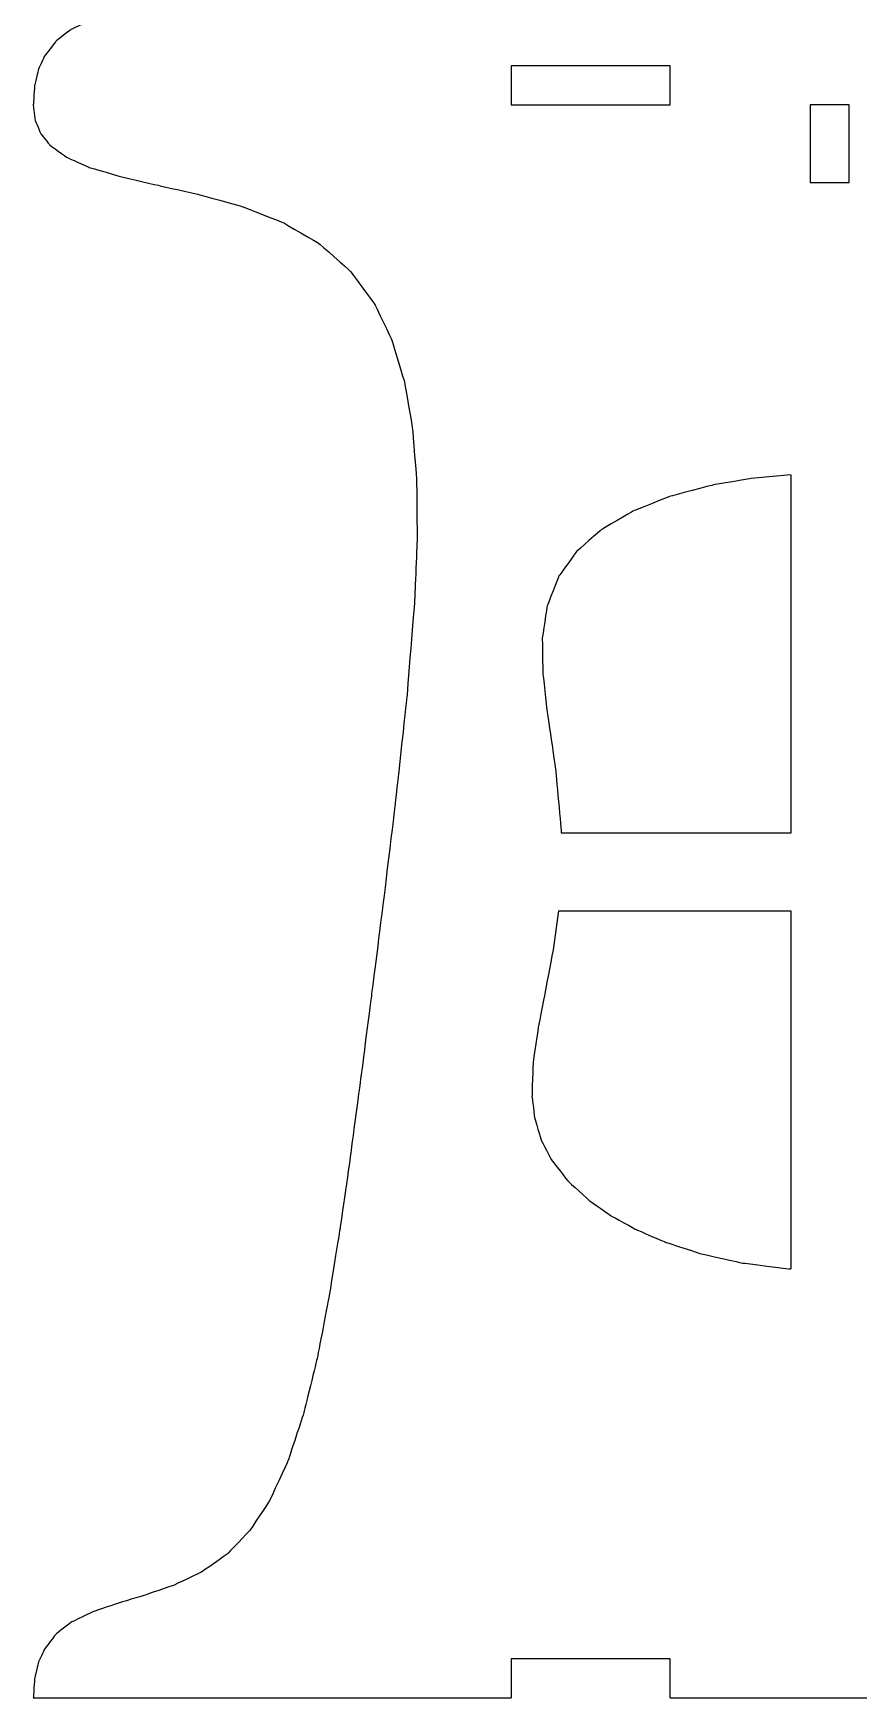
# Model space of a CAD drawing. Header units: centimetres. Extents: x -36 to 30.2, y -21 to 21.
# Drawn here: x -14.72 to -4.09, y -20.34 to 1.08 of the extents above; entities that cross this region are included whole.
import ezdxf

# ---------------------------------------------------------------- set-up
doc = ezdxf.new("R2010")
doc.units = ezdxf.units.CM
doc.header["$MEASUREMENT"] = 0
doc.layers.add('Capa 1', color=7, linetype='Continuous')

msp = doc.modelspace()

# ---------------------------------------------------------------- linework, layer by layer
at = {"layer": 'Capa 1', "color": 1, "lineweight": 25}
for points, knots in [([(-14.71876, 20.66451), (-14.71876, 20.66451), (-14.69329, 20.45983), (-14.69329, 20.45983), (-14.69329, 20.45983), (-14.69329, 20.45983), (-14.62154, 20.29028), (-14.62154, 20.29028), (-14.62154, 20.29028), (-14.62154, 20.29028), (-14.51034, 20.15037), (-14.51034, 20.15037), (-14.51034, 20.15037), (-14.51034, 20.15037), (-14.28294, 19.98495), (-14.28294, 19.98495), (-14.28294, 19.98495), (-14.28294, 19.98495), (-13.99934, 19.8594), (-13.99934, 19.8594), (-13.99934, 19.8594), (-13.99934, 19.8594), (-13.56211, 19.73109), (-13.56211, 19.73109), (-13.56211, 19.73109), (-13.56211, 19.73109), (-13.08713, 19.62318), (-13.08713, 19.62318), (-13.08713, 19.62318), (-13.08713, 19.62318), (-12.60118, 19.51389), (-12.60118, 19.51389), (-12.60118, 19.51389), (-12.60118, 19.51389), (-12.03314, 19.3569), (-12.03314, 19.3569), (-12.03314, 19.3569), (-12.03314, 19.3569), (-11.50697, 19.1507), (-11.50697, 19.1507), (-11.50697, 19.1507), (-11.50697, 19.1507), (-11.04116, 18.87949), (-11.04116, 18.87949), (-11.04116, 18.87949), (-11.04116, 18.87949), (-10.64697, 18.53324), (-10.64697, 18.53324), (-10.64697, 18.53324), (-10.64697, 18.53324), (-10.3294, 18.10666), (-10.3294, 18.10666), (-10.3294, 18.10666), (-10.3294, 18.10666), (-10.10238, 17.63471), (-10.10238, 17.63471), (-10.10238, 17.63471), (-10.10238, 17.63471), (-9.93947, 17.09285), (-9.93947, 17.09285), (-9.93947, 17.09285), (-9.93947, 17.09285), (-9.83558, 16.48441), (-9.83558, 16.48441), (-9.83558, 16.48441), (-9.83558, 16.48441), (-9.78421, 15.81427), (-9.78421, 15.81427), (-9.78421, 15.81427), (-9.78421, 15.81427), (-9.77783, 15.08868), (-9.77783, 15.08868), (-9.77783, 15.08868), (-9.77783, 15.08868), (-9.80849, 14.31476), (-9.80849, 14.31476), (-9.80849, 14.31476), (-9.80849, 14.31476), (-9.91273, 13.02034), (-9.91273, 13.02034), (-9.91273, 13.02034), (-9.91273, 13.02034), (-10.06104, 11.66), (-10.06104, 11.66), (-10.06104, 11.66), (-10.06104, 11.66), (-10.2308, 10.26942), (-10.2308, 10.26942), (-10.2308, 10.26942), (-10.2308, 10.26942), (-10.36513, 9.20981), (-10.36513, 9.20981), (-10.36513, 9.20981), (-10.36513, 9.20981), (-10.49947, 8.17025), (-10.49947, 8.17025), (-10.49947, 8.17025), (-10.49947, 8.17025), (-10.63328, 7.16667), (-10.63328, 7.16667), (-10.63328, 7.16667), (-10.63328, 7.16667), (-10.76892, 6.21438), (-10.76892, 6.21438), (-10.76892, 6.21438), (-10.76892, 6.21438), (-10.91123, 5.32774), (-10.91123, 5.32774), (-10.91123, 5.32774), (-10.91123, 5.32774), (-11.06409, 4.53339), (-11.06409, 4.53339), (-11.06409, 4.53339), (-11.06409, 4.53339), (-11.23762, 3.82526), (-11.23762, 3.82526), (-11.23762, 3.82526), (-11.23762, 3.82526), (-11.44005, 3.21129), (-11.44005, 3.21129), (-11.44005, 3.21129), (-11.44005, 3.21129), (-11.67891, 2.6963), (-11.67891, 2.6963), (-11.67891, 2.6963), (-11.67891, 2.6963), (-11.93274, 2.3147), (-11.93274, 2.3147), (-11.93274, 2.3147), (-11.93274, 2.3147), (-12.22396, 2.01234), (-12.22396, 2.01234), (-12.22396, 2.01234), (-12.22396, 2.01234), (-12.55204, 1.78183), (-12.55204, 1.78183), (-12.55204, 1.78183), (-12.55204, 1.78183), (-12.91254, 1.61052), (-12.91254, 1.61052), (-12.91254, 1.61052), (-12.91254, 1.61052), (-13.29594, 1.47943), (-13.29594, 1.47943), (-13.29594, 1.47943), (-13.29594, 1.47943), (-13.62184, 1.38217), (-13.62184, 1.38217), (-13.62184, 1.38217), (-13.62184, 1.38217), (-13.93997, 1.27489), (-13.93997, 1.27489), (-13.93997, 1.27489), (-13.93997, 1.27489), (-14.23327, 1.13283), (-14.23327, 1.13283), (-14.23327, 1.13283), (-14.23327, 1.13283), (-14.42398, 0.98558), (-14.42398, 0.98558), (-14.42398, 0.98558), (-14.42398, 0.98558), (-14.57744, 0.78693), (-14.57744, 0.78693), (-14.57744, 0.78693), (-14.57744, 0.78693), (-14.65272, 0.61756), (-14.65272, 0.61756), (-14.65272, 0.61756), (-14.65272, 0.61756), (-14.70141, 0.41214), (-14.70141, 0.41214), (-14.70141, 0.41214), (-14.70141, 0.41214), (-14.71876, 0.16452), (-14.71876, 0.16452)], [0, 0, 0, 0, 0.02222222, 0.02222222, 0.02222222, 0.02222223, 0.04444444, 0.04444444, 0.04444444, 0.04444445, 0.06666667, 0.06666667, 0.06666667, 0.06666668, 0.08888889, 0.08888889, 0.08888889, 0.0888889, 0.11111111, 0.11111111, 0.11111111, 0.11111112, 0.13333333, 0.13333333, 0.13333333, 0.13333334, 0.15555556, 0.15555556, 0.15555556, 0.15555557, 0.17777778, 0.17777778, 0.17777778, 0.17777779, 0.2, 0.2, 0.2, 0.20000001, 0.22222222, 0.22222222, 0.22222222, 0.22222223, 0.24444444, 0.24444444, 0.24444444, 0.24444445, 0.26666667, 0.26666667, 0.26666667, 0.26666668, 0.28888889, 0.28888889, 0.28888889, 0.2888889, 0.31111111, 0.31111111, 0.31111111, 0.31111112, 0.33333333, 0.33333333, 0.33333333, 0.33333334, 0.35555556, 0.35555556, 0.35555556, 0.35555557, 0.37777778, 0.37777778, 0.37777778, 0.37777779, 0.4, 0.4, 0.4, 0.40000001, 0.42222222, 0.42222222, 0.42222222, 0.42222223, 0.44444444, 0.44444444, 0.44444444, 0.44444445, 0.46666667, 0.46666667, 0.46666667, 0.46666668, 0.48888889, 0.48888889, 0.48888889, 0.4888889, 0.51111111, 0.51111111, 0.51111111, 0.51111112, 0.53333333, 0.53333333, 0.53333333, 0.53333334, 0.55555556, 0.55555556, 0.55555556, 0.55555557, 0.57777778, 0.57777778, 0.57777778, 0.57777779, 0.6, 0.6, 0.6, 0.60000001, 0.62222222, 0.62222222, 0.62222222, 0.62222223, 0.64444444, 0.64444444, 0.64444444, 0.64444445, 0.66666667, 0.66666667, 0.66666667, 0.66666668, 0.68888889, 0.68888889, 0.68888889, 0.6888889, 0.71111111, 0.71111111, 0.71111111, 0.71111112, 0.73333333, 0.73333333, 0.73333333, 0.73333334, 0.75555556, 0.75555556, 0.75555556, 0.75555557, 0.77777778, 0.77777778, 0.77777778, 0.77777779, 0.8, 0.8, 0.8, 0.80000001, 0.82222222, 0.82222222, 0.82222222, 0.82222223, 0.84444444, 0.84444444, 0.84444444, 0.84444445, 0.86666667, 0.86666667, 0.86666667, 0.86666668, 0.88888889, 0.88888889, 0.88888889, 0.8888889, 0.91111111, 0.91111111, 0.91111111, 0.91111112, 0.93333333, 0.93333333, 0.93333333, 0.93333334, 0.95555556, 0.95555556, 0.95555556, 0.95555557, 1, 1, 1, 1]), ([(-14.71876, 0.16452), (-14.71876, 0.16452), (-14.69329, -0.04016), (-14.69329, -0.04016), (-14.69329, -0.04016), (-14.69329, -0.04016), (-14.62154, -0.20971), (-14.62154, -0.20971), (-14.62154, -0.20971), (-14.62154, -0.20971), (-14.51034, -0.34965), (-14.51034, -0.34965), (-14.51034, -0.34965), (-14.51034, -0.34965), (-14.28294, -0.51503), (-14.28294, -0.51503), (-14.28294, -0.51503), (-14.28294, -0.51503), (-13.99934, -0.64059), (-13.99934, -0.64059), (-13.99934, -0.64059), (-13.99934, -0.64059), (-13.56211, -0.76889), (-13.56211, -0.76889), (-13.56211, -0.76889), (-13.56211, -0.76889), (-13.08713, -0.87684), (-13.08713, -0.87684), (-13.08713, -0.87684), (-13.08713, -0.87684), (-12.60118, -0.9861), (-12.60118, -0.9861), (-12.60118, -0.9861), (-12.60118, -0.9861), (-12.03314, -1.14308), (-12.03314, -1.14308), (-12.03314, -1.14308), (-12.03314, -1.14308), (-11.50697, -1.34932), (-11.50697, -1.34932), (-11.50697, -1.34932), (-11.50697, -1.34932), (-11.04116, -1.6205), (-11.04116, -1.6205), (-11.04116, -1.6205), (-11.04116, -1.6205), (-10.64697, -1.96675), (-10.64697, -1.96675), (-10.64697, -1.96675), (-10.64697, -1.96675), (-10.3294, -2.39333), (-10.3294, -2.39333), (-10.3294, -2.39333), (-10.3294, -2.39333), (-10.10238, -2.86531), (-10.10238, -2.86531), (-10.10238, -2.86531), (-10.10238, -2.86531), (-9.93947, -3.40718), (-9.93947, -3.40718), (-9.93947, -3.40718), (-9.93947, -3.40718), (-9.83558, -4.01561), (-9.83558, -4.01561), (-9.83558, -4.01561), (-9.83558, -4.01561), (-9.78421, -4.68571), (-9.78421, -4.68571), (-9.78421, -4.68571), (-9.78421, -4.68571), (-9.77783, -5.41134), (-9.77783, -5.41134), (-9.77783, -5.41134), (-9.77783, -5.41134), (-9.80849, -6.18523), (-9.80849, -6.18523), (-9.80849, -6.18523), (-9.80849, -6.18523), (-9.91273, -7.47968), (-9.91273, -7.47968), (-9.91273, -7.47968), (-9.91273, -7.47968), (-10.06104, -8.83999), (-10.06104, -8.83999), (-10.06104, -8.83999), (-10.06104, -8.83999), (-10.2308, -10.2306), (-10.2308, -10.2306), (-10.2308, -10.2306), (-10.2308, -10.2306), (-10.36513, -11.29017), (-10.36513, -11.29017), (-10.36513, -11.29017), (-10.36513, -11.29017), (-10.49947, -12.32974), (-10.49947, -12.32974), (-10.49947, -12.32974), (-10.49947, -12.32974), (-10.63328, -13.33336), (-10.63328, -13.33336), (-10.63328, -13.33336), (-10.63328, -13.33336), (-10.76892, -14.28564), (-10.76892, -14.28564), (-10.76892, -14.28564), (-10.76892, -14.28564), (-10.91123, -15.17225), (-10.91123, -15.17225), (-10.91123, -15.17225), (-10.91123, -15.17225), (-11.06409, -15.9666), (-11.06409, -15.9666), (-11.06409, -15.9666), (-11.06409, -15.9666), (-11.23762, -16.67476), (-11.23762, -16.67476), (-11.23762, -16.67476), (-11.23762, -16.67476), (-11.44005, -17.2887), (-11.44005, -17.2887), (-11.44005, -17.2887), (-11.44005, -17.2887), (-11.67891, -17.80369), (-11.67891, -17.80369), (-11.67891, -17.80369), (-11.67891, -17.80369), (-11.93274, -18.18532), (-11.93274, -18.18532), (-11.93274, -18.18532), (-11.93274, -18.18532), (-12.22396, -18.48765), (-12.22396, -18.48765), (-12.22396, -18.48765), (-12.22396, -18.48765), (-12.55204, -18.71816), (-12.55204, -18.71816), (-12.55204, -18.71816), (-12.55204, -18.71816), (-12.91254, -18.8895), (-12.91254, -18.8895), (-12.91254, -18.8895), (-12.91254, -18.8895), (-13.29594, -19.02056), (-13.29594, -19.02056), (-13.29594, -19.02056), (-13.29594, -19.02056), (-13.62184, -19.11782), (-13.62184, -19.11782), (-13.62184, -19.11782), (-13.62184, -19.11782), (-13.93997, -19.22513), (-13.93997, -19.22513), (-13.93997, -19.22513), (-13.93997, -19.22513), (-14.23327, -19.36716), (-14.23327, -19.36716), (-14.23327, -19.36716), (-14.23327, -19.36716), (-14.42398, -19.51445), (-14.42398, -19.51445), (-14.42398, -19.51445), (-14.42398, -19.51445), (-14.57744, -19.7131), (-14.57744, -19.7131), (-14.57744, -19.7131), (-14.57744, -19.7131), (-14.65272, -19.88243), (-14.65272, -19.88243), (-14.65272, -19.88243), (-14.65272, -19.88243), (-14.70141, -20.08785), (-14.70141, -20.08785), (-14.70141, -20.08785), (-14.70141, -20.08785), (-14.71876, -20.33547), (-14.71876, -20.33547)], [0, 0, 0, 0, 0.02222222, 0.02222222, 0.02222222, 0.02222223, 0.04444444, 0.04444444, 0.04444444, 0.04444445, 0.06666667, 0.06666667, 0.06666667, 0.06666668, 0.08888889, 0.08888889, 0.08888889, 0.0888889, 0.11111111, 0.11111111, 0.11111111, 0.11111112, 0.13333333, 0.13333333, 0.13333333, 0.13333334, 0.15555556, 0.15555556, 0.15555556, 0.15555557, 0.17777778, 0.17777778, 0.17777778, 0.17777779, 0.2, 0.2, 0.2, 0.20000001, 0.22222222, 0.22222222, 0.22222222, 0.22222223, 0.24444444, 0.24444444, 0.24444444, 0.24444445, 0.26666667, 0.26666667, 0.26666667, 0.26666668, 0.28888889, 0.28888889, 0.28888889, 0.2888889, 0.31111111, 0.31111111, 0.31111111, 0.31111112, 0.33333333, 0.33333333, 0.33333333, 0.33333334, 0.35555556, 0.35555556, 0.35555556, 0.35555557, 0.37777778, 0.37777778, 0.37777778, 0.37777779, 0.4, 0.4, 0.4, 0.40000001, 0.42222222, 0.42222222, 0.42222222, 0.42222223, 0.44444444, 0.44444444, 0.44444444, 0.44444445, 0.46666667, 0.46666667, 0.46666667, 0.46666668, 0.48888889, 0.48888889, 0.48888889, 0.4888889, 0.51111111, 0.51111111, 0.51111111, 0.51111112, 0.53333333, 0.53333333, 0.53333333, 0.53333334, 0.55555556, 0.55555556, 0.55555556, 0.55555557, 0.57777778, 0.57777778, 0.57777778, 0.57777779, 0.6, 0.6, 0.6, 0.60000001, 0.62222222, 0.62222222, 0.62222222, 0.62222223, 0.64444444, 0.64444444, 0.64444444, 0.64444445, 0.66666667, 0.66666667, 0.66666667, 0.66666668, 0.68888889, 0.68888889, 0.68888889, 0.6888889, 0.71111111, 0.71111111, 0.71111111, 0.71111112, 0.73333333, 0.73333333, 0.73333333, 0.73333334, 0.75555556, 0.75555556, 0.75555556, 0.75555557, 0.77777778, 0.77777778, 0.77777778, 0.77777779, 0.8, 0.8, 0.8, 0.80000001, 0.82222222, 0.82222222, 0.82222222, 0.82222223, 0.84444444, 0.84444444, 0.84444444, 0.84444445, 0.86666667, 0.86666667, 0.86666667, 0.86666668, 0.88888889, 0.88888889, 0.88888889, 0.8888889, 0.91111111, 0.91111111, 0.91111111, 0.91111112, 0.93333333, 0.93333333, 0.93333333, 0.93333334, 0.95555556, 0.95555556, 0.95555556, 0.95555557, 1, 1, 1, 1]), ([(-4.96876, -4.5983), (-4.96876, -4.5983), (-5.47676, -4.6456), (-5.47676, -4.6456), (-5.47676, -4.6456), (-5.47676, -4.6456), (-5.9618, -4.72685), (-5.9618, -4.72685), (-5.9618, -4.72685), (-5.9618, -4.72685), (-6.51615, -4.87311), (-6.51615, -4.87311), (-6.51615, -4.87311), (-6.51615, -4.87311), (-7.00217, -5.06703), (-7.00217, -5.06703), (-7.00217, -5.06703), (-7.00217, -5.06703), (-7.40737, -5.30533), (-7.40737, -5.30533), (-7.40737, -5.30533), (-7.40737, -5.30533), (-7.72449, -5.58424), (-7.72449, -5.58424), (-7.72449, -5.58424), (-7.72449, -5.58424), (-7.9521, -5.89969), (-7.9521, -5.89969), (-7.9521, -5.89969), (-7.9521, -5.89969), (-8.10383, -6.28182), (-8.10383, -6.28182), (-8.10383, -6.28182), (-8.10383, -6.28182), (-8.1668, -6.69768), (-8.1668, -6.69768), (-8.1668, -6.69768), (-8.1668, -6.69768), (-8.16034, -7.14256), (-8.16034, -7.14256), (-8.16034, -7.14256), (-8.16034, -7.14256), (-8.10827, -7.61239), (-8.10827, -7.61239), (-8.10827, -7.61239), (-8.10827, -7.61239), (-7.99524, -8.39224), (-7.99524, -8.39224), (-7.99524, -8.39224), (-7.99524, -8.39224), (-7.92112, -9.21048), (-7.92112, -9.21048)], [0, 0, 0, 0, 0.07142857, 0.07142857, 0.07142857, 0.07142858, 0.14285714, 0.14285714, 0.14285714, 0.14285715, 0.21428571, 0.21428571, 0.21428571, 0.21428572, 0.28571429, 0.28571429, 0.28571429, 0.2857143, 0.35714286, 0.35714286, 0.35714286, 0.35714287, 0.42857143, 0.42857143, 0.42857143, 0.42857144, 0.5, 0.5, 0.5, 0.50000001, 0.57142857, 0.57142857, 0.57142857, 0.57142858, 0.64285714, 0.64285714, 0.64285714, 0.64285715, 0.71428571, 0.71428571, 0.71428571, 0.71428572, 0.78571429, 0.78571429, 0.78571429, 0.7857143, 0.85714286, 0.85714286, 0.85714286, 0.85714287, 1, 1, 1, 1]), ([(-7.95764, -10.21046), (-7.95764, -10.21046), (-8.02862, -10.71201), (-8.02862, -10.71201), (-8.02862, -10.71201), (-8.02862, -10.71201), (-8.12104, -11.20596), (-8.12104, -11.20596), (-8.12104, -11.20596), (-8.12104, -11.20596), (-8.2152, -11.68726), (-8.2152, -11.68726), (-8.2152, -11.68726), (-8.2152, -11.68726), (-8.28505, -12.15233), (-8.28505, -12.15233), (-8.28505, -12.15233), (-8.28505, -12.15233), (-8.2999, -12.59972), (-8.2999, -12.59972), (-8.2999, -12.59972), (-8.2999, -12.59972), (-8.2642, -12.88088), (-8.2642, -12.88088), (-8.2642, -12.88088), (-8.2642, -12.88088), (-8.1814, -13.15573), (-8.1814, -13.15573), (-8.1814, -13.15573), (-8.1814, -13.15573), (-8.04163, -13.42501), (-8.04163, -13.42501), (-8.04163, -13.42501), (-8.04163, -13.42501), (-7.83469, -13.68906), (-7.83469, -13.68906), (-7.83469, -13.68906), (-7.83469, -13.68906), (-7.54997, -13.94687), (-7.54997, -13.94687), (-7.54997, -13.94687), (-7.54997, -13.94687), (-7.28044, -14.13303), (-7.28044, -14.13303), (-7.28044, -14.13303), (-7.28044, -14.13303), (-6.95607, -14.31126), (-6.95607, -14.31126), (-6.95607, -14.31126), (-6.95607, -14.31126), (-6.57076, -14.4771), (-6.57076, -14.4771), (-6.57076, -14.4771), (-6.57076, -14.4771), (-6.11737, -14.62385), (-6.11737, -14.62385), (-6.11737, -14.62385), (-6.11737, -14.62385), (-5.58708, -14.74186), (-5.58708, -14.74186), (-5.58708, -14.74186), (-5.58708, -14.74186), (-4.96876, -14.81749), (-4.96876, -14.81749)], [0, 0, 0, 0, 0.05882353, 0.05882353, 0.05882353, 0.05882354, 0.11764706, 0.11764706, 0.11764706, 0.11764707, 0.17647059, 0.17647059, 0.17647059, 0.1764706, 0.23529412, 0.23529412, 0.23529412, 0.23529413, 0.29411765, 0.29411765, 0.29411765, 0.29411766, 0.35294118, 0.35294118, 0.35294118, 0.35294119, 0.41176471, 0.41176471, 0.41176471, 0.41176472, 0.47058824, 0.47058824, 0.47058824, 0.47058825, 0.52941176, 0.52941176, 0.52941176, 0.52941177, 0.58823529, 0.58823529, 0.58823529, 0.5882353, 0.64705882, 0.64705882, 0.64705882, 0.64705883, 0.70588235, 0.70588235, 0.70588235, 0.70588236, 0.76470588, 0.76470588, 0.76470588, 0.76470589, 0.82352941, 0.82352941, 0.82352941, 0.82352942, 0.88235294, 0.88235294, 0.88235294, 0.88235295, 1, 1, 1, 1])]:
    msp.add_open_spline(points, degree=3, knots=knots, dxfattribs=at)
for points in [[(-6.51876, 0.66451), (-6.51876, 0.66451), (-8.56879, 0.66451), (-8.56879, 0.66451)], [(-8.56879, 0.66451), (-8.56879, 0.66451), (-8.56879, 0.16452), (-8.56879, 0.16452)], [(-6.51876, 0.16452), (-6.51876, 0.16452), (-6.51876, 0.66451), (-6.51876, 0.66451)], [(-8.56879, 0.16452), (-8.56879, 0.16452), (-6.51876, 0.16452), (-6.51876, 0.16452)], [(-4.21879, 0.16452), (-4.21879, 0.16452), (-4.71878, 0.16452), (-4.71878, 0.16452)], [(-4.71878, 0.16452), (-4.71878, 0.16452), (-4.71878, -0.83546), (-4.71878, -0.83546)], [(-4.21879, -0.83546), (-4.21879, -0.83546), (-4.21879, 0.16452), (-4.21879, 0.16452)], [(-4.71878, -0.83546), (-4.71878, -0.83546), (-4.21879, -0.83546), (-4.21879, -0.83546)], [(-4.96876, -4.5983), (-4.96876, -4.5983), (-4.96876, -9.21048), (-4.96876, -9.21048)], [(-4.96876, -9.21048), (-4.96876, -9.21048), (-7.92112, -9.21048), (-7.92112, -9.21048)], [(-7.95764, -10.21046), (-7.95764, -10.21046), (-4.96876, -10.21046), (-4.96876, -10.21046)], [(-4.96876, -10.21046), (-4.96876, -10.21046), (-4.96876, -14.81749), (-4.96876, -14.81749)], [(-6.51876, -19.83547), (-6.51876, -19.83547), (-8.56879, -19.83547), (-8.56879, -19.83547)], [(-8.56879, -19.83547), (-8.56879, -19.83547), (-8.56879, -20.33547), (-8.56879, -20.33547)], [(-6.51876, -20.33547), (-6.51876, -20.33547), (-6.51876, -19.83547), (-6.51876, -19.83547)], [(-14.71876, -20.33547), (-14.71876, -20.33547), (-8.56879, -20.33547), (-8.56879, -20.33547)], [(-6.51876, -20.33547), (-6.51876, -20.33547), (-2.41878, -20.33547), (-2.41878, -20.33547)]]:
    msp.add_open_spline(points, degree=3, dxfattribs=at)

doc.saveas('drawing.dxf')
